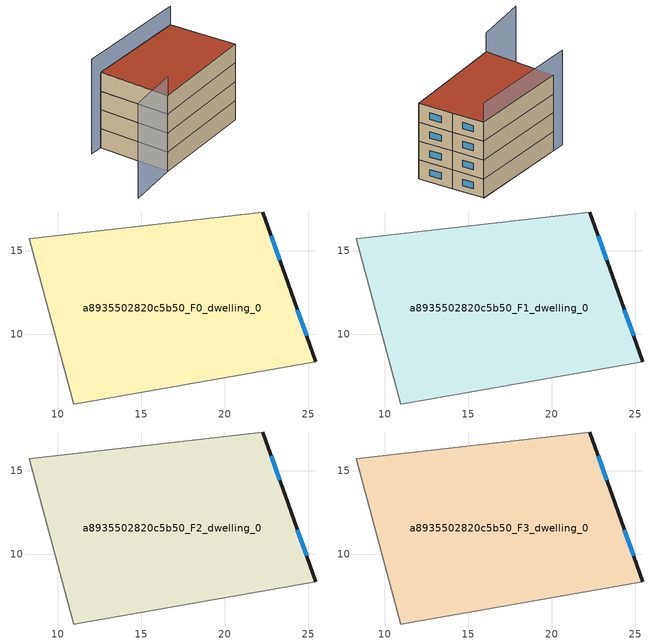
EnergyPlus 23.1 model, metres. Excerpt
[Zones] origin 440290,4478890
a8935502820c5b50_F0_dwelling_0
 floor ground (EU_floor_Construction): 22.28,17.33 23.79,13.03 25.44,8.37 10.97,5.84 8.29,15.72 z0
 wall outside (EU_wall_Construction): 25.44,8.37 23.79,13.03 22.28,17.33 z0:3
 wall adiabatic (EU_wall_Construction): 22.28,17.33 8.29,15.72 10.97,5.84 25.44,8.37 z0:3
 window (EU_Window_Construction): 24.89,9.91 24.33,11.48 / 23.29,14.45 22.78,15.9 z0.99:2.01
a8935502820c5b50_F1_dwelling_0
 floor to a8935502820c5b50_F0_dwelling_0 (EU_floor_Construction): 22.28,17.33 23.79,13.03 25.44,8.37 10.97,5.84 8.29,15.72 z3
 wall outside (EU_wall_Construction): 25.44,8.37 23.79,13.03 22.28,17.33 z3:6
 wall adiabatic (EU_wall_Construction): 22.28,17.33 8.29,15.72 10.97,5.84 25.44,8.37 z3:6
 window (EU_Window_Construction): 24.89,9.91 24.33,11.48 / 23.29,14.45 22.78,15.9 z3.99:5.01
a8935502820c5b50_F2_dwelling_0
 floor to a8935502820c5b50_F1_dwelling_0 (EU_floor_Construction): 22.28,17.33 23.79,13.03 25.44,8.37 10.97,5.84 8.29,15.72 z6
 wall outside (EU_wall_Construction): 25.44,8.37 23.79,13.03 22.28,17.33 z6:9
 wall adiabatic (EU_wall_Construction): 22.28,17.33 8.29,15.72 10.97,5.84 25.44,8.37 z6:9
 window (EU_Window_Construction): 24.89,9.91 24.33,11.48 / 23.29,14.45 22.78,15.9 z6.99:8.01
a8935502820c5b50_F3_dwelling_0
 floor to a8935502820c5b50_F2_dwelling_0 (EU_floor_Construction): 22.28,17.33 23.79,13.03 25.44,8.37 10.97,5.84 8.29,15.72 z9
 wall outside (EU_wall_Construction): 25.44,8.37 23.79,13.03 22.28,17.33 z9:12
 wall adiabatic (EU_wall_Construction): 22.28,17.33 8.29,15.72 10.97,5.84 25.44,8.37 z9:12
 window (EU_Window_Construction): 24.89,9.91 24.33,11.48 / 23.29,14.45 22.78,15.9 z9.99:11.01
 roof outside (EU_roof_Construction): 25.44,8.37 23.79,13.03 22.28,17.33 8.29,15.72 10.97,5.84 z12
shading: 10.97,5.84 4.01,4.01 / 22.28,17.33 6.47,15.51 z0:15
[Building]
EU S2 Campaign: North Axis=0; Terrain=City; Solar Distribution=FullExterior
[Site:Location]
Madrid: Latitude=40.5; Longitude=-3.5; Time Zone=1; Elevation=609
[SizingPeriod:WeatherFileDays]
AnnualSizingPeriod: Begin Month=1; Begin Day of Month=1; End Month=12; End Day of Month=31; Day of Week for Start Day=Monday; Use Weather File Daylight Saving Period=No; Use Weather File Rain and Snow Indicators=No
[MATERIAL]
EU_InternalMass_Material: Roughness=MediumRough; Thickness=0.1; Conductivity=1; Density=1800; Specific Heat=900; Thermal Absorptance=0.9; Solar Absorptance=0.7; Visible Absorptance=0.7
[MATERIAL:NOMASS] Roughness=MediumRough; Thermal Absorptance=0.9; Solar Absorptance=0.7; Visible Absorptance=0.7
Name | Thermal Resistance
EU_wall_NoMass | 0.609216
EU_roof_NoMass | 0.513268
EU_floor_NoMass | 0.568163
[WINDOWMATERIAL:SIMPLEGLAZINGSYSTEM]
EU_Window_SimpleGlazing: UFactor=5.50606; Solar Heat Gain Coefficient=0.85; Visible Transmittance=0.85
[CONSTRUCTION]
EU_wall_Construction: EU_wall_NoMass
EU_roof_Construction: EU_roof_NoMass
EU_floor_Construction: EU_floor_NoMass
EU_Window_Construction: EU_Window_SimpleGlazing
EU_InternalMass_Construction: EU_InternalMass_Material
[ZONE] Type=1; Multiplier=1; Ceiling Height=autocalculate; Volume=420.08; Floor Area=autocalculate; Part of Total Floor Area=Yes
a8935502820c5b50_F0_dwelling_0; a8935502820c5b50_F1_dwelling_0; a8935502820c5b50_F2_dwelling_0; a8935502820c5b50_F3_dwelling_0
[INTERNALMASS] Construction=EU_InternalMass_Construction; Surface Area=140.027
Name | Zone or ZoneList
a8935502820c5b50_F0_dwelling_0_EU_InternalMass | a8935502820c5b50_F0_dwelling_0
a8935502820c5b50_F1_dwelling_0_EU_InternalMass | a8935502820c5b50_F1_dwelling_0
a8935502820c5b50_F2_dwelling_0_EU_InternalMass | a8935502820c5b50_F2_dwelling_0
a8935502820c5b50_F3_dwelling_0_EU_InternalMass | a8935502820c5b50_F3_dwelling_0
[OTHEREQUIPMENT] Fuel Type=Electricity; Design Level Calculation Method=Watts/Area; Power per Zone Floor Area=1; Fraction Latent=0; Fraction Radiant=0; Fraction Lost=0; Carbon Dioxide Generation Rate=0; EndUse Subcategory=EU_Step8_InternalGains
Name | Zone or ZoneList or Space or SpaceList | Schedule
EU_Step8_InternalGain_a8935502820c5b50_F0_dwelling_0_f000 | a8935502820c5b50_F0_dwelling_0 | EU_Step8_GainSchedule_a8935502820c5b50_F0_dwelling_0_f000
EU_Step8_InternalGain_a8935502820c5b50_F1_dwelling_0_f000 | a8935502820c5b50_F1_dwelling_0 | EU_Step8_GainSchedule_a8935502820c5b50_F1_dwelling_0_f000
EU_Step8_InternalGain_a8935502820c5b50_F2_dwelling_0_f000 | a8935502820c5b50_F2_dwelling_0 | EU_Step8_GainSchedule_a8935502820c5b50_F2_dwelling_0_f000
EU_Step8_InternalGain_a8935502820c5b50_F3_dwelling_0_f000 | a8935502820c5b50_F3_dwelling_0 | EU_Step8_GainSchedule_a8935502820c5b50_F3_dwelling_0_f000
[ZONEVENTILATION:DESIGNFLOWRATE] Schedule=EU_AlwaysOn; Design Flow Rate Calculation Method=AirChanges/Hour; Air Changes per Hour=0.752966; Ventilation Type=Natural; Fan Pressure Rise=0; Fan Total Efficiency=1; Constant Term Coefficient=1; Temperature Term Coefficient=0; Velocity Term Coefficient=0; Velocity Squared Term Coefficient=0; Minimum Indoor Temperature=-100; Maximum Indoor Temperature=100; Delta Temperature=-100; Minimum Outdoor Temperature=-100; Maximum Outdoor Temperature=100; Maximum Wind Speed=40
Name | Zone or ZoneList or Space or SpaceList
EU_ConstantAir_a8935502820c5b50_F0_dwelling_0 | a8935502820c5b50_F0_dwelling_0
EU_ConstantAir_a8935502820c5b50_F1_dwelling_0 | a8935502820c5b50_F1_dwelling_0
EU_ConstantAir_a8935502820c5b50_F2_dwelling_0 | a8935502820c5b50_F2_dwelling_0
EU_ConstantAir_a8935502820c5b50_F3_dwelling_0 | a8935502820c5b50_F3_dwelling_0
[HVACTEMPLATE:THERMOSTAT] Constant Heating Setpoint=20; Constant Cooling Setpoint=50
EU_HeatOnly_a8935502820c5b50_F0_dwelling_0; EU_HeatOnly_a8935502820c5b50_F1_dwelling_0; EU_HeatOnly_a8935502820c5b50_F2_dwelling_0; EU_HeatOnly_a8935502820c5b50_F3_dwelling_0
[HVACTEMPLATE:ZONE:IDEALLOADSAIRSYSTEM] System Availability Schedule=EU_AlwaysOn; Maximum Heating Supply Air Temperature=50; Minimum Cooling Supply Air Temperature=13; Maximum Heating Supply Air Humidity Ratio=0.0156; Minimum Cooling Supply Air Humidity Ratio=0.0077; Heating Limit=NoLimit; Cooling Limit=NoLimit; Heating Availability Schedule=EU_AlwaysOn; Cooling Availability Schedule=EU_CoolingOff; Dehumidification Control Type=ConstantSensibleHeatRatio; Cooling Sensible Heat Ratio=0.7; Dehumidification Setpoint=60; Humidification Control Type=None; Humidification Setpoint=30; Outdoor Air Method=None; Outdoor Air Flow Rate per Person=0.00944; Outdoor Air Flow Rate per Zone Floor Area=0; Outdoor Air Flow Rate per Zone=0; Demand Controlled Ventilation Type=None; Outdoor Air Economizer Type=NoEconomizer; Heat Recovery Type=None; Sensible Heat Recovery Effectiveness=0.7; Latent Heat Recovery Effectiveness=0.65
Name | Template Thermostat
a8935502820c5b50_F0_dwelling_0 | EU_HeatOnly_a8935502820c5b50_F0_dwelling_0
a8935502820c5b50_F1_dwelling_0 | EU_HeatOnly_a8935502820c5b50_F1_dwelling_0
a8935502820c5b50_F2_dwelling_0 | EU_HeatOnly_a8935502820c5b50_F2_dwelling_0
a8935502820c5b50_F3_dwelling_0 | EU_HeatOnly_a8935502820c5b50_F3_dwelling_0
[SIZING:ZONE] Zone Cooling Design Supply Air Temperature Input Method=SupplyAirTemperature; Zone Cooling Design Supply Air Temperature=13; Zone Heating Design Supply Air Temperature Input Method=SupplyAirTemperature; Zone Heating Design Supply Air Temperature=50; Zone Cooling Design Supply Air Humidity Ratio=0.008; Zone Heating Design Supply Air Humidity Ratio=0.008; Cooling Design Air Flow Method=DesignDay; Cooling Design Air Flow Rate=0; Cooling Minimum Air Flow per Zone Floor Area=0.000762; Cooling Minimum Air Flow=0; Cooling Minimum Air Flow Fraction=0.2; Heating Design Air Flow Method=DesignDay; Heating Design Air Flow Rate=0; Heating Maximum Air Flow per Zone Floor Area=0.002032; Heating Maximum Air Flow=0.141576; Heating Maximum Air Flow Fraction=0.3; Account for Dedicated Outdoor Air System=No; Dedicated Outdoor Air System Control Strategy=NeutralSupplyAir; Dedicated Outdoor Air Low Setpoint Temperature for Design=autosize; Dedicated Outdoor Air High Setpoint Temperature for Design=autosize; Zone Load Sizing Method=Sensible Load Only No Latent Load; Zone Latent Cooling Design Supply Air Humidity Ratio Input Method=HumidityRatioDifference; Zone Cooling Design Supply Air Humidity Ratio Difference=0.005; Zone Latent Heating Design Supply Air Humidity Ratio Input Method=HumidityRatioDifference; Zone Humidification Design Supply Air Humidity Ratio Difference=0.005
a8935502820c5b50_F0_dwelling_0; a8935502820c5b50_F1_dwelling_0; a8935502820c5b50_F2_dwelling_0; a8935502820c5b50_F3_dwelling_0
[SCHEDULE:CONSTANT]
Name | Hourly Value
EU_AlwaysOn | 1
EU_CoolingOff | 0
[SCHEDULE:FILE] Column Number=1; Rows to Skip at Top=0; Number of Hours of Data=8760; Column Separator=Comma; Interpolate to Timestep=No; Minutes per Item=60; Adjust Schedule for Daylight Savings=Yes
Name | File
EU_Step8_GainSchedule_a8935502820c5b50_F0_dwelling_0_f000 | ../../schedules/a8935502820c5b50/a8935502820c5b50_F0_dwelling_0_f000_gain.csv
EU_Step8_GainSchedule_a8935502820c5b50_F1_dwelling_0_f000 | ../../schedules/a8935502820c5b50/a8935502820c5b50_F1_dwelling_0_f000_gain.csv
EU_Step8_GainSchedule_a8935502820c5b50_F2_dwelling_0_f000 | ../../schedules/a8935502820c5b50/a8935502820c5b50_F2_dwelling_0_f000_gain.csv
EU_Step8_GainSchedule_a8935502820c5b50_F3_dwelling_0_f000 | ../../schedules/a8935502820c5b50/a8935502820c5b50_F3_dwelling_0_f000_gain.csv
